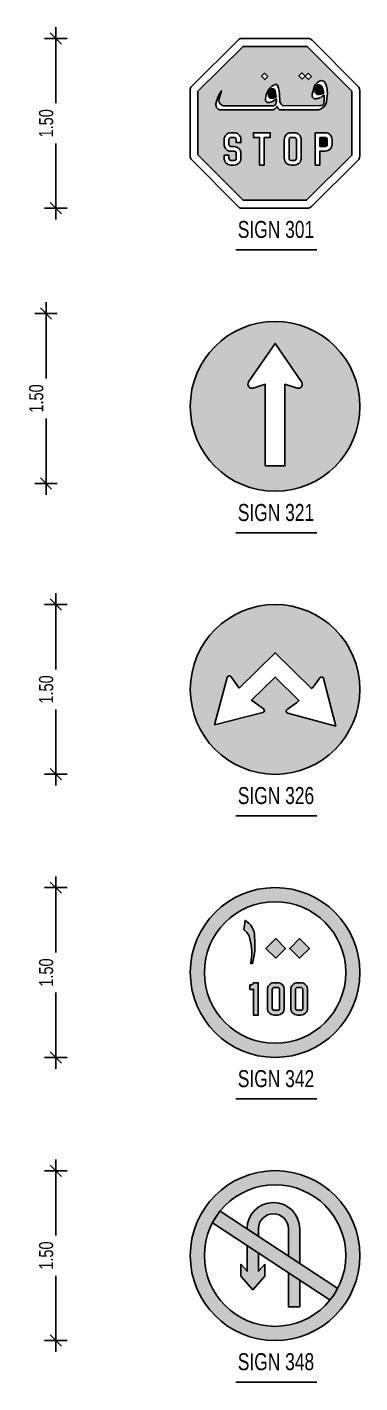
# Model space of a CAD drawing. Header units: metres. Extents: x 427982 to 431722, y 2905273 to 2906993.
# Drawn here: x 430881.8 to 430940.6, y 2905985.6 to 2906225.1 of the extents above; entities that cross this region are included whole.
import ezdxf
from ezdxf.lldxf.tags import DXFTag

# ---------------------------------------------------------------- set-up
doc = ezdxf.new("R2010")
doc.units = ezdxf.units.M
doc.linetypes.add('TI-620 150-200', pattern=[2, 1, -1])
for name, color, linetype in [('TI-Dim 1000', 7, 'Continuous'), ('TI-MARKING', 7, 'Continuous'), ('TI-Signs', 7, 'Continuous'), ('TI-Text', 7, 'TI_PV'), ('TI-Veiw Ports', 3, 'Continuous')]:
    doc.layers.add(name, color=color, linetype=linetype)
doc.styles.add('DIM', font='simplex.shx')
doc.styles.add('JEREC', font='swisscl.ttf')
tags = doc.linetypes.add('TI-LE', pattern='A,66.702581,-0.059557,["L.E",DIM,S=1,R=0,X=0,Y=-0.439865],-2.345205,61.327337', length=130.43468).pattern_tags.tags
tags[6] = DXFTag(74, 10)
tags = doc.linetypes.add('TI_PV', pattern='A,48.055559,-0.517141,["P V",DIM,S=1.25,R=0,X=0,Y=-0.588432],-4.036816,22.390484', length=75).pattern_tags.tags
tags[6] = DXFTag(74, 10)
doc.dimstyles.new('TI 1000', dxfattribs={"dimtxt": 1.5, "dimasz": 1.25, "dimexe": 0.5, "dimexo": 0.5, "dimgap": 1, "dimtad": 0, "dimzin": 0, "dimdsep": 46, "dimtxsty": 'DIM', "dimblk": 'OBLIQUE', "dimcen": 0, "dimdle": 0.5, "dimclrd": 256, "dimclre": 256, "dimclrt": 256, "dimadec": 0, "dimazin": 0, "dimtfac": 1, "dimtix": 1, "dimtofl": 0, "dimtmove": 2, "dimatfit": 3, "dimldrblk": 'OBLIQUE', "dimfxl": 1, "dimfxlon": 1, "dimtvp": 0.666667, "dimtolj": 1, "dimtzin": 0, "dimlwd": -1, "dimlwe": -1, "dimarcsym": 0})

# ---------------------------------------------------------------- blocks, each defined once
blk = doc.blocks.new('TI-301')
at = {"layer": 'TI-MARKING', "linetype": 'TI-LE'}
h = blk.add_hatch(color=1, dxfattribs=at)
h.dxf.hatch_style = 1
h.paths.add_polyline_path([(2.719, 1.868), (2.719, 4.13), (1.143, 5.716), (-1.123, 5.716), (-2.717, 4.132), (-2.717, 1.886), (-1.123, 0.282), (1.123, 0.282)])
h.paths.add_polyline_path([(-0.54, 1.524), (-0.54, 2.499), (-0.754, 2.499), (-0.754, 2.665), (-0.457, 2.665), (-0.159, 2.665), (-0.159, 2.499), (-0.373, 2.499), (-0.373, 1.524), (-0.457, 1.524)], flags=16)
h.paths.add_polyline_path([(-1.434, 1.524), (-1.494, 1.524), (-1.553, 1.524, -0.414214), (-1.791, 1.762), (-1.791, 1.869), (-1.625, 1.869), (-1.625, 1.762, 0.414214), (-1.553, 1.69), (-1.494, 1.69), (-1.434, 1.69, 0.414214), (-1.363, 1.762), (-1.363, 1.94, 0.414214), (-1.434, 2.011), (-1.553, 2.011, -0.414214), (-1.791, 2.249), (-1.791, 2.427, -0.414214), (-1.553, 2.665), (-1.494, 2.665), (-1.434, 2.665, -0.414214), (-1.197, 2.427), (-1.197, 2.32), (-1.363, 2.32), (-1.363, 2.427, 0.414214), (-1.434, 2.499), (-1.494, 2.499), (-1.553, 2.499, 0.414214), (-1.625, 2.427), (-1.625, 2.249, 0.414214), (-1.553, 2.178), (-1.434, 2.178, -0.414214), (-1.197, 1.94), (-1.197, 1.762, -0.414214)], flags=16)
h.paths.add_polyline_path([(0.337, 1.762), (0.337, 2.427, -0.414214), (0.575, 2.665), (0.634, 2.665), (0.694, 2.665, -0.414214), (0.932, 2.427), (0.932, 1.762, -0.414214), (0.694, 1.524), (0.634, 1.524), (0.575, 1.524, -0.414214)], flags=16)
h.paths.add_polyline_path([(0.504, 1.762), (0.504, 2.427, -0.414214), (0.575, 2.499), (0.634, 2.499), (0.694, 2.499, -0.414214), (0.765, 2.427), (0.765, 1.762, -0.414214), (0.694, 1.69), (0.634, 1.69), (0.575, 1.69, -0.414214)], flags=0)
h.paths.add_polyline_path([(1.43, 1.524), (1.43, 2.665), (1.727, 2.665), (1.786, 2.665, -0.414214), (2.024, 2.427), (2.024, 2.256, -0.414214), (1.786, 2.019), (1.596, 2.019), (1.596, 1.524)], flags=16)
h.paths.add_polyline_path([(1.596, 2.185), (1.596, 2.499), (1.727, 2.499), (1.786, 2.499, -0.414214), (1.858, 2.427), (1.858, 2.256, -0.414214), (1.786, 2.185)], flags=0)
h.paths.add_polyline_path([(-1.918, 3.47, -0.476698), (-2.076, 3.728, -0.086812), (-1.886, 4.148), (-1.967, 3.878, 0.476698), (-1.809, 3.62), (-0.04, 3.62, 0.367105), (0.04, 3.688), (0.056, 3.789, 0.021625), (0.057, 3.867), (-0.021, 3.81, -0.114824), (-0.197, 3.734, -0.597851), (-0.327, 3.882, -0.21627), (-0.061, 4.34, -0.400777), (0.095, 4.341, -0.11527), (0.166, 3.939), (0.176, 3.828, 0.24503), (0.287, 3.62), (1.592, 3.628, 0.085883), (1.669, 3.629, 0.327884), (1.734, 3.699), (1.749, 3.83, 0.038933), (1.746, 3.993), (1.664, 3.946, -0.163508), (1.48, 3.873, -0.602516), (1.321, 4.016), (1.384, 4.234, -0.193499), (1.553, 4.476, -0.458794), (1.787, 4.424, -0.108886), (1.858, 3.98), (1.833, 3.758, -0.233283), (1.612, 3.497, -0.148054), (1.482, 3.478), (0.206, 3.471, -0.186046), (0.152, 3.491, -0.125801), (0.081, 3.596, -0.088805), (0.002, 3.515, -0.224893), (-0.075, 3.47)], flags=16)
h.paths.add_polyline_path([(-0.215, 4.036, -0.0457), (-0.167, 4.171, -0.170136), (-0.112, 4.22, -0.23719), (-0.015, 4.191, -0.073974), (0.052, 3.936, -0.089195), (-0.088, 3.884, -0.612069)], flags=0)
h.paths.add_polyline_path([(-0.351, 4.542), (-0.47, 4.66), (-0.364, 4.766), (-0.245, 4.647)], flags=16)
h.paths.add_polyline_path([(1.43, 4.166), (1.469, 4.299, -0.362033), (1.555, 4.357, -0.249017), (1.678, 4.275, -0.051394), (1.735, 4.068, -0.125243), (1.589, 4.023, -0.602516)], flags=0)
h.paths.add_polyline_path([(0.966, 4.554), (0.848, 4.673), (0.953, 4.779), (1.072, 4.66), (1.178, 4.766), (1.296, 4.647), (1.19, 4.542), (1.072, 4.66)], flags=16)
h = blk.add_hatch(color=1, dxfattribs=at)
h.dxf.hatch_style = 1
h.paths.add_polyline_path([(1.678, 4.275, 0.249017), (1.555, 4.357, 0.362033), (1.469, 4.299), (1.43, 4.166, 0.602516), (1.589, 4.023, 0.125243), (1.735, 4.068, 0.051394)])
h = blk.add_hatch(color=1, dxfattribs=at)
h.dxf.hatch_style = 1
h.paths.add_polyline_path([(-0.015, 4.191, 0.23719), (-0.112, 4.22, 0.170136), (-0.167, 4.171, 0.0457), (-0.215, 4.036, 0.566153), (-0.103, 3.882, 0.098269), (0.052, 3.936, 0.073974)])
h = blk.add_hatch(color=1, dxfattribs=at)
h.dxf.hatch_style = 1
h.paths.add_polyline_path([(0.765, 2.427, 0.414214), (0.694, 2.499), (0.634, 2.499), (0.575, 2.499, 0.414214), (0.504, 2.427), (0.504, 1.762, 0.414214), (0.575, 1.69), (0.634, 1.69), (0.694, 1.69, 0.414214), (0.765, 1.762)])
h = blk.add_hatch(color=1, dxfattribs=at)
h.dxf.hatch_style = 1
h.paths.add_polyline_path([(1.858, 2.427, 0.414214), (1.786, 2.499), (1.727, 2.499), (1.596, 2.499), (1.596, 2.185), (1.786, 2.185, 0.414214), (1.858, 2.256)])
at = {"layer": 'TI-MARKING', "linetype": 'TI-LE', "flags": 128}
for points in [[(3.002, 4.163), (3.002, 1.835, -0.199736), (2.943, 1.693), (1.297, 0.058, -0.198089), (1.156, 0), (-1.156, 0, -0.199736), (-1.298, 0.059), (-2.94, 1.712, -0.198089), (-2.998, 1.853), (-2.998, 4.166, -0.199736), (-2.939, 4.308), (-1.298, 5.939, -0.198089), (-1.157, 5.997), (1.177, 5.997, -0.199736), (1.319, 5.938), (2.943, 4.304, -0.198089)], [(1.433, 4.175, 0.62817), (1.589, 4.023, 0.125243), (1.735, 4.068, 0.051394), (1.678, 4.275, 0.249017), (1.555, 4.357, 0.362033), (1.469, 4.299)], [(-1.553, 2.665, 0.414214), (-1.791, 2.427), (-1.791, 2.249, 0.414214), (-1.553, 2.011), (-1.434, 2.011, -0.414214), (-1.363, 1.94), (-1.363, 1.762, -0.414214), (-1.434, 1.69), (-1.494, 1.69), (-1.553, 1.69, -0.414214), (-1.625, 1.762), (-1.625, 1.869), (-1.791, 1.869), (-1.791, 1.762, 0.414214), (-1.553, 1.524), (-1.494, 1.524), (-1.434, 1.524, 0.414214), (-1.197, 1.762), (-1.197, 1.94, 0.414214), (-1.434, 2.178), (-1.553, 2.178, -0.414214), (-1.625, 2.249), (-1.625, 2.427, -0.414214), (-1.553, 2.499), (-1.494, 2.499), (-1.434, 2.499, -0.414214), (-1.363, 2.427), (-1.363, 2.32), (-1.197, 2.32), (-1.197, 2.427, 0.414214), (-1.434, 2.665), (-1.494, 2.665)], [(0.634, 2.665), (0.575, 2.665, 0.414214), (0.337, 2.427), (0.337, 1.762, 0.414214), (0.575, 1.524), (0.634, 1.524), (0.694, 1.524, 0.414214), (0.932, 1.762), (0.932, 2.427, 0.414214), (0.694, 2.665)], [(0.634, 2.499), (0.575, 2.499, 0.414214), (0.504, 2.427), (0.504, 1.762, 0.414214), (0.575, 1.69), (0.634, 1.69), (0.694, 1.69, 0.414214), (0.765, 1.762), (0.765, 2.427, 0.414214), (0.694, 2.499)], [(1.43, 2.665), (1.727, 2.665), (1.786, 2.665, -0.414214), (2.024, 2.427), (2.024, 2.256, -0.414214), (1.786, 2.019), (1.596, 2.019), (1.596, 1.524), (1.43, 1.524)], [(1.727, 2.499), (1.596, 2.499), (1.596, 2.185), (1.786, 2.185, 0.414214), (1.858, 2.256), (1.858, 2.427, 0.414214), (1.786, 2.499)]]:
    blk.add_lwpolyline(points, format="xyb", close=True, dxfattribs=at)
for points in [[(-2.717, 1.886), (-1.123, 0.282), (1.123, 0.282), (2.719, 1.868), (2.719, 4.13), (1.143, 5.716), (-1.123, 5.716), (-2.717, 4.132)], [(-0.245, 4.647), (-0.351, 4.542), (-0.47, 4.66), (-0.364, 4.766)], [(0.966, 4.554), (0.848, 4.673), (0.953, 4.779), (1.072, 4.66)], [(1.072, 4.66), (1.178, 4.766), (1.296, 4.647), (1.19, 4.542)], [(-0.457, 1.524), (-0.54, 1.524), (-0.54, 2.499), (-0.754, 2.499), (-0.754, 2.665), (-0.457, 2.665), (-0.159, 2.665), (-0.159, 2.499), (-0.373, 2.499), (-0.373, 1.524)]]:
    blk.add_lwpolyline(points, close=True, dxfattribs=at)
blk.add_lwpolyline([(-0.327, 3.878), (-0.327, 3.878, -0.217931), (-0.061, 4.34, -0.400777), (0.095, 4.341, -0.11527), (0.166, 3.939), (0.176, 3.828, 0.24503), (0.287, 3.62), (1.592, 3.628, 0.085884), (1.669, 3.629, 0.327884), (1.734, 3.699), (1.749, 3.83, 0.038933), (1.746, 3.993), (1.664, 3.946, -0.163508), (1.48, 3.873, -0.62817), (1.323, 4.025), (1.384, 4.234, -0.193499), (1.553, 4.476, -0.458794), (1.787, 4.424, -0.108886), (1.858, 3.98), (1.833, 3.758, -0.233283), (1.612, 3.497, -0.148054), (1.482, 3.478), (0.206, 3.471, -0.186046), (0.152, 3.491, -0.125801), (0.081, 3.596, -0.088805), (0.002, 3.515, -0.224893), (-0.075, 3.47), (-1.918, 3.47, -0.476698), (-2.076, 3.728, -0.086812), (-1.886, 4.148), (-1.967, 3.878, 0.476698), (-1.809, 3.62), (-0.04, 3.62, 0.367105), (0.04, 3.688), (0.056, 3.789, 0.021625), (0.057, 3.867), (-0.021, 3.81, -0.114824), (-0.197, 3.734, -0.597851), (-0.327, 3.882, -0.597851)], format="xyb", dxfattribs=at)
at = {"layer": 'TI-MARKING', "linetype": 'TI-LE'}
for centre, radius, start, end in [((0.548, 3.84), 0.789, 140.5997, 140.5997), ((-0.113, 3.993), 0.111, 157.1677, 283.0457), ((0.548, 3.84), 0.789, 155.1243, 166.2171), ((-0.069, 4.117), 0.112, 112.2116, 150.8341), ((-0.092, 4.109), 0.113, 46.7061, 100.0796), ((-0.162, 4.299), 0.422, 280.1704, 300.5584), ((-0.84, 3.838), 0.897, 6.2487, 23.1715)]:
    blk.add_arc(centre, radius, start, end, dxfattribs=at)
blk = doc.blocks.new('TI-321')
at = {"layer": 'TI-MARKING', "linetype": 'TI-LE'}
h = blk.add_hatch(color=5, dxfattribs=at)
h.dxf.hatch_style = 1
h.paths.add_polyline_path([(3.128, 2.997, 1), (-2.872, 2.997, 0.401744), (0, 0), (0.256, 0, 0.401744)])
h.paths.add_polyline_path([(-0.22, 3.276), (-0.22, 3.779), (-0.647, 3.643, -0.713624), (-0.808, 3.859), (0.128, 5.224), (1.064, 3.859, -0.713624), (0.904, 3.643), (0.476, 3.779), (0.476, 3.276), (0.476, 0.893), (-0.22, 0.893)], flags=16)
at = {"layer": 'TI-MARKING', "linetype": 'TI-LE', "flags": 128}
blk.add_lwpolyline([(0.904, 3.643), (0.904, 3.643, 0.713624), (1.064, 3.859), (0.128, 5.224), (-0.808, 3.859, 0.713624), (-0.647, 3.643), (-0.647, 3.643), (-0.22, 3.779), (-0.22, 3.276), (-0.22, 0.893), (0.476, 0.893), (0.476, 3.276), (0.476, 3.779), (0.904, 3.643)], format="xyb", dxfattribs=at)
at = {"layer": 'TI-MARKING', "linetype": 'TI-LE'}
blk.add_circle((0.128, 2.997), 3, dxfattribs=at)
blk = doc.blocks.new('TI-326')
at = {"layer": 'TI-MARKING', "linetype": 'TI-LE'}
h = blk.add_hatch(color=5, dxfattribs=at)
h.dxf.hatch_style = 1
h.paths.add_polyline_path([(2.999, 2.999, 1), (-2.999, 2.999, 1)])
h.paths.add_polyline_path([(0.446, 2.157, -0.640453), (0.422, 2.289), (0.756, 2.524), (0.844, 2.608), (0.003, 3.434), (-0.829, 2.618), (-0.409, 2.316, -0.634127), (-0.434, 2.185), (-2.14, 1.753), (-1.691, 3.426, -0.634127), (-1.56, 3.451), (-1.266, 3.048), (0.003, 4.293), (1.289, 3.031), (1.341, 3.081), (1.587, 3.41, -0.627012), (1.717, 3.385), (2.146, 1.705)], flags=16)
blk.add_lwpolyline([(-1.266, 3.048), (-1.56, 3.451, 0.634127), (-1.691, 3.426), (-2.14, 1.753), (-0.434, 2.185, 0.634127), (-0.409, 2.316), (-0.829, 2.618), (0.003, 3.434), (0.844, 2.608), (0.756, 2.524), (0.422, 2.289, 0.634127), (0.445, 2.158), (2.146, 1.705), (1.717, 3.384, 0.634127), (1.587, 3.41), (1.341, 3.081), (1.289, 3.031), (0.003, 4.293)], format="xyb", close=True, dxfattribs=at)
blk.add_circle((0, 2.999), 2.999, dxfattribs=at)
blk = doc.blocks.new('TI-348 L')
at = {"layer": 'TI-MARKING', "linetype": 'TI-LE'}
h = blk.add_hatch(color=1, dxfattribs=at)
h.dxf.hatch_style = 1
h.paths.add_polyline_path([(0.413, 5.971), (-0.413, 5.971, 0.374332), (-3, 3, 1), (3, 3, 0.374332)])
h.paths.add_polyline_path([(2.5, 3, -1), (-2.5, 3, -1)], flags=16)
h.paths.add_polyline_path([(1.318, 3.851), (0.972, 3.504), (0.625, 3.851), (0.971, 4.198)], flags=0)
h.paths.add_polyline_path([(0.85, 2.401), (0.85, 1.736, -0.414214), (0.612, 1.498), (0.553, 1.498), (0.494, 1.498, -0.414214), (0.256, 1.736), (0.256, 2.401, -0.414214), (0.494, 2.639), (0.553, 2.639), (0.612, 2.639, -0.414214)], flags=0)
h.paths.add_polyline_path([(0.684, 2.401), (0.684, 1.736, -0.414214), (0.612, 1.664), (0.553, 1.664), (0.494, 1.664, -0.414214), (0.422, 1.736), (0.422, 2.401, -0.414214), (0.494, 2.473), (0.553, 2.473), (0.612, 2.473, -0.414214)], flags=0)
h.paths.add_polyline_path([(0.301, 3.067, -0.295407), (-0.128, 3.588, -0.059032), (-0.229, 4.158), (-0.253, 4.158, -0.059032), (-0.354, 3.588, -0.295407), (-0.783, 3.067), (-0.767, 3.398, 0.173476), (-0.5, 3.674, 0.108798), (-0.321, 4.532), (-0.161, 4.53, 0.108605), (0.019, 3.674, 0.173476), (0.285, 3.398)], flags=0)
h.paths.add_polyline_path([(-0.11, 2.401), (-0.11, 2.154, -0.283658), (-0.154, 2.082), (-0.219, 2.049), (-0.154, 2.016, -0.283658), (-0.11, 1.944), (-0.11, 1.736, -0.414214), (-0.347, 1.498), (-0.407, 1.498), (-0.466, 1.498, -0.414214), (-0.704, 1.736), (-0.704, 1.944, -0.283658), (-0.66, 2.016), (-0.594, 2.049), (-0.633, 2.069), (-0.66, 2.082, -0.283658), (-0.704, 2.154), (-0.704, 2.401, -0.414214), (-0.466, 2.639), (-0.407, 2.639), (-0.347, 2.639, -0.414214)], flags=0)
h.paths.add_polyline_path([(-0.276, 2.401), (-0.276, 2.258, -0.283658), (-0.32, 2.187), (-0.371, 2.161, -0.23689), (-0.443, 2.161), (-0.493, 2.187, -0.283658), (-0.538, 2.258), (-0.538, 2.401, -0.414214), (-0.466, 2.473), (-0.407, 2.473), (-0.347, 2.473, -0.414214)], flags=0)
h.paths.add_polyline_path([(-0.276, 1.84), (-0.276, 1.736, -0.414214), (-0.347, 1.664), (-0.407, 1.664), (-0.466, 1.664, -0.414214), (-0.538, 1.736), (-0.538, 1.84, -0.283658), (-0.493, 1.912), (-0.443, 1.937, -0.23689), (-0.371, 1.937), (-0.32, 1.912, -0.283658)], flags=0)
at = {"layer": 'TI-Signs', "true_color": 0x000000}
h = blk.add_hatch(color=18, dxfattribs=at)
h.dxf.hatch_style = 1
h.paths.add_polyline_path([(-0.99, 3.949), (-0.59, 3.686), (-0.59, 3.945, -1), (0.471, 3.945), (0.471, 2.99), (0.871, 2.727), (0.871, 3.945, 0.997743)])
at = {"layer": 'TI-Signs'}
h = blk.add_hatch(color=1, dxfattribs=at)
h.dxf.hatch_style = 1
h.paths.add_polyline_path([(-1.942, 4.575, 0.050126), (-2.216, 4.157), (1.942, 1.425, 0.050126), (2.216, 1.843)])
at = {"layer": 'TI-Signs', "true_color": 0x000000}
h = blk.add_hatch(color=18, dxfattribs=at)
h.dxf.hatch_style = 1
h.paths.add_polyline_path([(-0.368, 2.694), (-0.59, 2.445), (-0.59, 3.088), (-0.99, 3.351), (-0.99, 2.445), (-1.211, 2.694), (-1.211, 2.267), (-0.79, 1.793), (-0.368, 2.267)])
h = blk.add_hatch(color=18, dxfattribs=at)
h.dxf.hatch_style = 1
h.paths.add_polyline_path([(0.871, 2.129), (0.471, 2.392), (0.471, 1.184), (0.871, 1.184)])
at = {"layer": 'TI-Signs', "linetype": 'TI-LE'}
for p, q in [((2.216, 1.843), (-1.942, 4.575)), ((1.942, 1.425), (-2.216, 4.157))]:
    blk.add_line(p, q, dxfattribs=at)
at = {"layer": 'TI-Signs', "linetype": 'TI-LE', "flags": 128}
for points in [[(-0.99, 3.949, -0.997743), (0.871, 3.945), (0.871, 2.727)], [(0.471, 2.99), (0.471, 3.945, 1), (-0.59, 3.945), (-0.59, 3.686)]]:
    blk.add_lwpolyline(points, format="xyb", dxfattribs=at)
for points in [[(-0.368, 2.694), (-0.368, 2.267), (-0.79, 1.793), (-1.211, 2.267), (-1.211, 2.694), (-0.99, 2.445), (-0.99, 3.351)], [(-0.59, 3.088), (-0.59, 2.445), (-0.368, 2.694)], [(0.871, 2.129), (0.871, 1.184), (0.471, 1.184), (0.471, 2.392)]]:
    blk.add_lwpolyline(points, dxfattribs=at)
at = {"layer": 'TI-Signs', "linetype": 'TI-LE'}
for radius in [3, 2.5]:
    blk.add_circle((0, 3), radius, dxfattribs=at)
blk = doc.blocks.new('TI-342-100 km')
at = {"layer": 'TI-MARKING', "linetype": 'TI-LE'}
h = blk.add_hatch(color=1, dxfattribs=at)
h.dxf.hatch_style = 1
h.paths.add_polyline_path([(3.096, 3.026, 0.374332), (0.509, 5.997), (-0.317, 5.997, 0.374332), (-2.904, 3.026, 1)])
h.paths.add_polyline_path([(-2.404, 3.026, -1), (2.596, 3.026, -1)], flags=16)
h.paths.add_polyline_path([(1.246, 2.427), (1.246, 1.762, -0.414214), (1.008, 1.524), (0.949, 1.524), (0.89, 1.524, -0.414214), (0.652, 1.762), (0.652, 2.427, -0.414214), (0.89, 2.665), (0.949, 2.665), (1.008, 2.665, -0.414214)], flags=0)
h.paths.add_polyline_path([(1.08, 2.427), (1.08, 1.762, -0.414214), (1.008, 1.69), (0.949, 1.69), (0.89, 1.69, -0.414214), (0.818, 1.762), (0.818, 2.427, -0.414214), (0.89, 2.499), (0.949, 2.499), (1.008, 2.499, -0.414214)], flags=0)
h.paths.add_polyline_path([(1.31, 3.877), (0.964, 3.53), (0.617, 3.877), (0.963, 4.224)], flags=0)
h.paths.add_polyline_path([(0.422, 2.427), (0.422, 1.762, -0.414214), (0.184, 1.524), (0.125, 1.524), (0.065, 1.524, -0.414214), (-0.173, 1.762), (-0.173, 2.427, -0.414214), (0.065, 2.665), (0.125, 2.665), (0.184, 2.665, -0.414214)], flags=0)
h.paths.add_polyline_path([(0.255, 2.427), (0.255, 1.762, -0.414214), (0.184, 1.69), (0.125, 1.69), (0.065, 1.69, -0.414214), (-0.006, 1.762), (-0.006, 2.427, -0.414214), (0.065, 2.499), (0.125, 2.499), (0.184, 2.499, -0.414214)], flags=0)
h.paths.add_polyline_path([(0.464, 3.877), (0.117, 3.53), (-0.229, 3.877), (0.117, 4.224)], flags=0)
h.paths.add_polyline_path([(-0.502, 1.524), (-0.668, 1.524), (-0.668, 2.438, -0.076321), (-0.739, 2.427), (-0.799, 2.427), (-0.799, 2.594), (-0.739, 2.594, 0.414214), (-0.668, 2.665), (-0.502, 2.665)], flags=0)
h.paths.add_polyline_path([(-0.702, 3.346), (-0.765, 3.343, 0.108798), (-0.793, 4.219, 0.173476), (-1.008, 4.537), (-0.966, 4.866, -0.295407), (-0.634, 4.278, -0.095859)], flags=0)
at = {"layer": 'TI-MARKING', "linetype": 'TI-LE', "true_color": 0x000000}
h = blk.add_hatch(color=18, dxfattribs=at)
h.dxf.hatch_style = 1
h.paths.add_polyline_path([(-0.966, 4.866), (-1.008, 4.537, -0.173476), (-0.793, 4.219, -0.108798), (-0.765, 3.343), (-0.702, 3.346, 0.095859), (-0.634, 4.278, 0.295407)])
h = blk.add_hatch(color=18, dxfattribs=at)
h.dxf.hatch_style = 1
h.paths.add_polyline_path([(0.117, 4.224), (-0.229, 3.877), (0.117, 3.53), (0.464, 3.877)])
h = blk.add_hatch(color=18, dxfattribs=at)
h.dxf.hatch_style = 1
h.paths.add_polyline_path([(1.31, 3.877), (0.963, 4.224), (0.617, 3.877), (0.964, 3.53)])
h = blk.add_hatch(color=18, dxfattribs=at)
h.dxf.hatch_style = 1
h.paths.add_polyline_path([(-0.502, 2.665), (-0.668, 2.665, -0.414214), (-0.739, 2.594), (-0.799, 2.594), (-0.799, 2.427), (-0.739, 2.427, 0.076321), (-0.668, 2.438), (-0.668, 1.524), (-0.502, 1.524)])
h = blk.add_hatch(color=18, dxfattribs=at)
h.dxf.hatch_style = 1
h.paths.add_polyline_path([(0.422, 1.762), (0.422, 2.427, 0.414214), (0.184, 2.665), (0.125, 2.665), (0.065, 2.665, 0.414214), (-0.173, 2.427), (-0.173, 1.762, 0.414214), (0.065, 1.524), (0.125, 1.524), (0.184, 1.524, 0.414214)])
h.paths.add_polyline_path([(0.184, 1.69), (0.125, 1.69), (0.065, 1.69, -0.414214), (-0.006, 1.762), (-0.006, 2.427, -0.414214), (0.065, 2.499), (0.125, 2.499), (0.184, 2.499, -0.414214), (0.255, 2.427), (0.255, 1.762, -0.414214)], flags=16)
h = blk.add_hatch(color=18, dxfattribs=at)
h.dxf.hatch_style = 1
h.paths.add_polyline_path([(1.246, 2.427, 0.414214), (1.008, 2.665), (0.949, 2.665), (0.89, 2.665, 0.414214), (0.652, 2.427), (0.652, 1.762, 0.414214), (0.89, 1.524), (0.949, 1.524), (1.008, 1.524, 0.414214), (1.246, 1.762)])
h.paths.add_polyline_path([(1.08, 1.762, -0.414214), (1.008, 1.69), (0.949, 1.69), (0.89, 1.69, -0.414214), (0.818, 1.762), (0.818, 2.427, -0.414214), (0.89, 2.499), (0.949, 2.499), (1.008, 2.499, -0.414214), (1.08, 2.427)], flags=16)
at = {"layer": 'TI-MARKING', "linetype": 'TI-LE', "flags": 128}
blk.add_lwpolyline([(-0.793, 4.219, -0.108798), (-0.765, 3.343), (-0.702, 3.346, 0.095859), (-0.634, 4.278, 0.295407), (-0.966, 4.866), (-1.008, 4.537, -0.173476), (-0.793, 4.219)], format="xyb", dxfattribs=at)
at = {"layer": 'TI-MARKING', "linetype": 'TI-LE'}
for points in [[(0.117, 3.53), (0.464, 3.877), (0.117, 4.224), (-0.229, 3.877)], [(0.964, 3.53), (1.31, 3.877), (0.963, 4.224), (0.617, 3.877)]]:
    blk.add_lwpolyline(points, close=True, dxfattribs=at)
at = {"layer": 'TI-MARKING', "linetype": 'TI-LE', "flags": 128}
for points in [[(-0.799, 2.594), (-0.739, 2.594, 0.414214), (-0.668, 2.665), (-0.502, 2.665), (-0.502, 1.524), (-0.668, 1.524), (-0.668, 2.438, -0.076321), (-0.739, 2.427), (-0.799, 2.427)], [(0.125, 2.665), (0.065, 2.665, 0.414214), (-0.173, 2.427), (-0.173, 1.762, 0.414214), (0.065, 1.524), (0.125, 1.524), (0.184, 1.524, 0.414214), (0.422, 1.762), (0.422, 2.427, 0.414214), (0.184, 2.665)], [(0.125, 2.499), (0.065, 2.499, 0.414214), (-0.006, 2.427), (-0.006, 1.762, 0.414214), (0.065, 1.69), (0.125, 1.69), (0.184, 1.69, 0.414214), (0.255, 1.762), (0.255, 2.427, 0.414214), (0.184, 2.499)], [(0.949, 2.665), (0.89, 2.665, 0.414214), (0.652, 2.427), (0.652, 1.762, 0.414214), (0.89, 1.524), (0.949, 1.524), (1.008, 1.524, 0.414214), (1.246, 1.762), (1.246, 2.427, 0.414214), (1.008, 2.665)], [(0.949, 2.499), (0.89, 2.499, 0.414214), (0.818, 2.427), (0.818, 1.762, 0.414214), (0.89, 1.69), (0.949, 1.69), (1.008, 1.69, 0.414214), (1.08, 1.762), (1.08, 2.427, 0.414214), (1.008, 2.499)]]:
    blk.add_lwpolyline(points, format="xyb", close=True, dxfattribs=at)
at = {"layer": 'TI-MARKING', "linetype": 'TI-LE'}
for radius in [3, 2.5]:
    blk.add_circle((0.096, 3.026), radius, dxfattribs=at)
blk = doc.blocks.new('_OBLIQUE')
at = {"color": 0, "linetype": 'ByBlock'}
blk.add_line((-0.5, -0.5), (0.5, 0.5), dxfattribs=at)
blk = doc.blocks.new('*D187')
at = {"layer": 'Defpoints', "color": 0, "transparency": 16777216}
for p in [(430925.61, 2906223.09), (430886.84, 2906193.11), (430925.56, 2906193.11)]:
    blk.add_point(p, dxfattribs=at)
at = {"layer": 'TI-Dim 1000', "transparency": 16777216}
for p, q in [((430886.84, 2906225.09), (430886.84, 2906211.65)), ((430888.84, 2906223.09), (430884.84, 2906223.09)), ((430886.84, 2906191.11), (430886.84, 2906204.55)), ((430888.84, 2906193.11), (430884.84, 2906193.11))]:
    blk.add_line(p, q, dxfattribs=at)
at = {"layer": 'TI-Dim 1000', "transparency": 16777216, "xscale": 2, "yscale": 2, "zscale": 2}
for p, rotation in [((430886.84, 2906223.09), 90), ((430886.84, 2906193.11), 270)]:
    blk.add_blockref('_OBLIQUE', p, dxfattribs=dict(at, rotation=rotation))
at = {"layer": 'TI-Dim 1000', "transparency": 16777216, "insert": (430885.13, 2906208.1), "char_height": 2.5, "attachment_point": 5, "rotation": 90, "style": 'JEREC'}
blk.add_mtext('\\A1;1.50', dxfattribs=at)
blk = doc.blocks.new('*D142')
at = {"layer": 'Defpoints', "color": 0, "transparency": 16777216}
for p in [(430923.87, 2906174.49), (430885.1, 2906144.5), (430923.82, 2906144.5)]:
    blk.add_point(p, dxfattribs=at)
at = {"layer": 'TI-Dim 1000', "transparency": 16777216}
for p, q in [((430887.1, 2906174.49), (430883.1, 2906174.49)), ((430885.1, 2906176.49), (430885.1, 2906163.04)), ((430885.1, 2906142.5), (430885.1, 2906155.95)), ((430887.1, 2906144.5), (430883.1, 2906144.5))]:
    blk.add_line(p, q, dxfattribs=at)
at = {"layer": 'TI-Dim 1000', "transparency": 16777216, "xscale": 2, "yscale": 2, "zscale": 2}
for p, rotation in [((430885.1, 2906174.49), 90), ((430885.1, 2906144.5), 270)]:
    blk.add_blockref('_OBLIQUE', p, dxfattribs=dict(at, rotation=rotation))
at = {"layer": 'TI-Dim 1000', "transparency": 16777216, "insert": (430883.39, 2906159.5), "char_height": 2.5, "attachment_point": 5, "rotation": 90, "style": 'JEREC'}
blk.add_mtext('\\A1;1.50', dxfattribs=at)
blk = doc.blocks.new('*D143')
at = {"layer": 'Defpoints', "color": 0, "transparency": 16777216}
for p in [(430925.61, 2906123.09), (430886.84, 2906093.11), (430925.56, 2906093.11)]:
    blk.add_point(p, dxfattribs=at)
at = {"layer": 'TI-Dim 1000', "transparency": 16777216}
for p, q in [((430886.84, 2906125.09), (430886.84, 2906111.65)), ((430888.84, 2906123.09), (430884.84, 2906123.09)), ((430886.84, 2906091.11), (430886.84, 2906104.55)), ((430888.84, 2906093.11), (430884.84, 2906093.11))]:
    blk.add_line(p, q, dxfattribs=at)
at = {"layer": 'TI-Dim 1000', "transparency": 16777216, "xscale": 2, "yscale": 2, "zscale": 2}
for p, rotation in [((430886.84, 2906123.09), 90), ((430886.84, 2906093.11), 270)]:
    blk.add_blockref('_OBLIQUE', p, dxfattribs=dict(at, rotation=rotation))
at = {"layer": 'TI-Dim 1000', "transparency": 16777216, "insert": (430885.13, 2906108.1), "char_height": 2.5, "attachment_point": 5, "rotation": 90, "style": 'JEREC'}
blk.add_mtext('\\A1;1.50', dxfattribs=at)
blk = doc.blocks.new('*D144')
at = {"layer": 'Defpoints', "color": 0, "transparency": 16777216}
for p in [(430925.61, 2906073.09), (430886.84, 2906043.11), (430925.56, 2906043.11)]:
    blk.add_point(p, dxfattribs=at)
at = {"layer": 'TI-Dim 1000', "transparency": 16777216}
for p, q in [((430886.84, 2906075.09), (430886.84, 2906061.65)), ((430888.84, 2906073.09), (430884.84, 2906073.09)), ((430886.84, 2906041.11), (430886.84, 2906054.55)), ((430888.84, 2906043.11), (430884.84, 2906043.11))]:
    blk.add_line(p, q, dxfattribs=at)
at = {"layer": 'TI-Dim 1000', "transparency": 16777216, "xscale": 2, "yscale": 2, "zscale": 2}
for p, rotation in [((430886.84, 2906073.09), 90), ((430886.84, 2906043.11), 270)]:
    blk.add_blockref('_OBLIQUE', p, dxfattribs=dict(at, rotation=rotation))
at = {"layer": 'TI-Dim 1000', "transparency": 16777216, "insert": (430885.13, 2906058.1), "char_height": 2.5, "attachment_point": 5, "rotation": 90, "style": 'JEREC'}
blk.add_mtext('\\A1;1.50', dxfattribs=at)
blk = doc.blocks.new('*D145')
at = {"layer": 'Defpoints', "color": 0, "transparency": 16777216}
for p in [(430925.61, 2906023.09), (430886.84, 2905993.11), (430925.56, 2905993.11)]:
    blk.add_point(p, dxfattribs=at)
at = {"layer": 'TI-Dim 1000', "transparency": 16777216}
for p, q in [((430886.84, 2906025.09), (430886.84, 2906011.65)), ((430888.84, 2906023.09), (430884.84, 2906023.09)), ((430886.84, 2905991.11), (430886.84, 2906004.55)), ((430888.84, 2905993.11), (430884.84, 2905993.11))]:
    blk.add_line(p, q, dxfattribs=at)
at = {"layer": 'TI-Dim 1000', "transparency": 16777216, "xscale": 2, "yscale": 2, "zscale": 2}
for p, rotation in [((430886.84, 2906023.09), 90), ((430886.84, 2905993.11), 270)]:
    blk.add_blockref('_OBLIQUE', p, dxfattribs=dict(at, rotation=rotation))
at = {"layer": 'TI-Dim 1000', "transparency": 16777216, "insert": (430885.13, 2906008.1), "char_height": 2.5, "attachment_point": 5, "rotation": 90, "style": 'JEREC'}
blk.add_mtext('\\A1;1.50', dxfattribs=at)

msp = doc.modelspace()

# ---------------------------------------------------------------- linework, layer by layer
at = {"layer": 'TI-Text', "linetype": 'TI-620 150-200', "const_width": 0.3, "flags": 128}
for points in [[(430918.647, 2906185.766), (430933.004, 2906185.766)], [(430918.647, 2906135.766), (430933.004, 2906135.766)], [(430918.647, 2906085.766), (430933.004, 2906085.766)], [(430918.647, 2906035.766), (430933.004, 2906035.766)], [(430918.647, 2905985.766), (430933.004, 2905985.766)]]:
    msp.add_lwpolyline(points, dxfattribs=at)

# ---------------------------------------------------------------- block references
at = {"layer": 'TI-Veiw Ports', "xscale": 5, "yscale": 5, "zscale": 5}
for name, p in [('TI-301', (430925.558, 2906193.108)), ('TI-321', (430924.969, 2906143.115)), ('TI-326', (430925.61, 2906093.108)), ('TI-342-100 km', (430925.13, 2906042.973)), ('TI-348 L', (430925.61, 2905993.102))]:
    msp.add_blockref(name, p, dxfattribs=at)

# ---------------------------------------------------------------- texts
at = {"layer": 'TI-Text', "linetype": 'TI-620 150-200', "style": 'JEREC'}
for s, p in [('SIGN 301', (430919.015, 2906187.86)), ('SIGN 321', (430919.015, 2906137.86)), ('SIGN 326', (430919.015, 2906087.86)), ('SIGN 342', (430919.015, 2906037.86)), ('SIGN 348', (430919.015, 2905987.86))]:
    msp.add_text(s, height=3, dxfattribs=at).set_placement(p)

# ---------------------------------------------------------------- dimensions: what is measured, and where the dimension line sits
at = {"layer": 'TI-Dim 1000'}
for base, p1, p2, picture, middle in [((430886.84, 2906193.108), (430925.61, 2906223.095), (430925.558, 2906193.108), '*D187', (430885.133, 2906208.102)), ((430885.101, 2906144.503), (430923.871, 2906174.49), (430923.819, 2906144.503), '*D142', (430883.394, 2906159.497)), ((430886.84, 2906093.108), (430925.61, 2906123.095), (430925.558, 2906093.108), '*D143', (430885.133, 2906108.102)), ((430886.84, 2906043.108), (430925.61, 2906073.095), (430925.558, 2906043.108), '*D144', (430885.133, 2906058.102)), ((430886.84, 2905993.108), (430925.61, 2906023.095), (430925.558, 2905993.108), '*D145', (430885.133, 2906008.102))]:
    dim = msp.add_linear_dim(base=base, p1=p1, p2=p2, angle=90, dimstyle='TI 1000', override={"dimtxt": 2.5, "dimasz": 2, "dimexe": 2, "dimlfac": 0.05, "dimtxsty": 'JEREC', "dimdle": 2, "dimfxl": 2}, dxfattribs=at)
    dim.commit()
    dim.dimension.update_dxf_attribs({"geometry": picture, "text_midpoint": middle})

doc.saveas('drawing.dxf')
